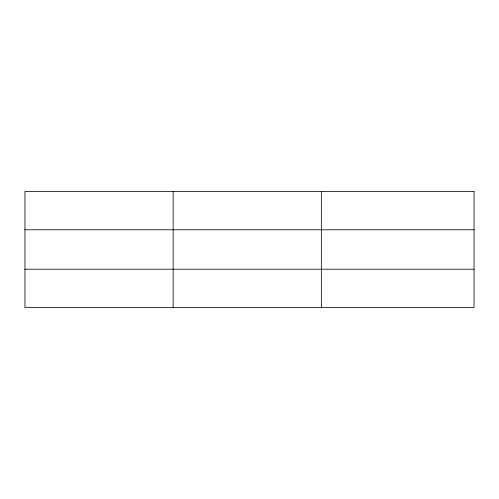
<?xml version="1.0" encoding="UTF-8"?>
<svg xmlns="http://www.w3.org/2000/svg" width="499" height="499" viewBox="0 0 499 499"><rect width="100%" height="100%" fill="white"/><g stroke="black" fill="none" stroke-linecap="round" stroke-linejoin="round"><path stroke-width="0.75" d="M173.153 307.496L173.153 191.504M321.356 307.496L321.356 191.504M24.95 229.783L474.05 229.783M24.95 269.217L474.05 269.217M474.05 191.504L474.05 307.496L24.95 307.496L24.95 191.504L474.05 191.504"/></g></svg>
